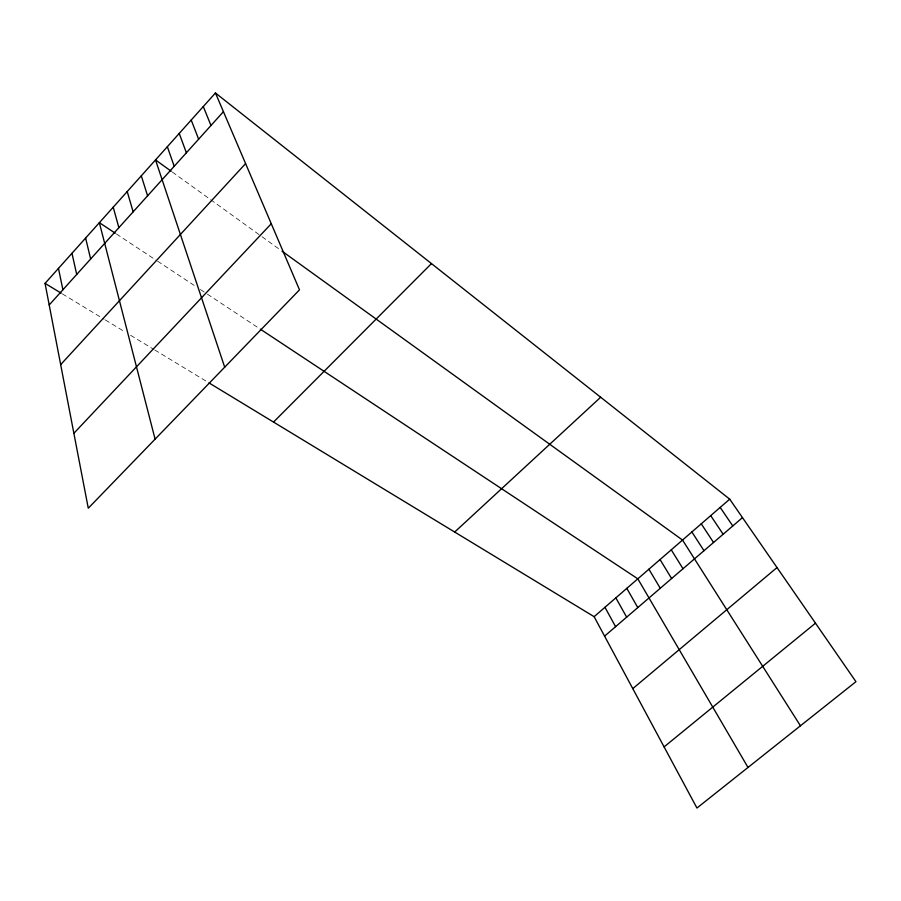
<?xml version="1.0" encoding="UTF-8"?>
<svg xmlns="http://www.w3.org/2000/svg" width="901" height="901" viewBox="0 0 901 901"><rect width="100%" height="100%" fill="white"/><g stroke="black" fill="none" stroke-linecap="round" stroke-linejoin="round"><path stroke-width="0.68" stroke-dasharray="4.5 3.38" d="M62.36 293.884L104.144 319.247M105.316 319.956L124.912 331.85M130.589 335.296L153.575 349.25M154.769 349.971L207.771 382.148M116.42 233.967L156.436 260.434M157.585 261.189L195.776 286.45M200.382 289.503L206.228 293.366M207.399 294.143L259.24 328.437M172.305 172.023L260.986 235.983M262.045 236.749L280.943 250.388"/><path stroke-width="1.35" d="M215.44 92.972L299.504 289.84L88.275 508.232L45.05 283.376L215.44 92.972L729.709 499.165L855.95 681.685L696.946 808.028L594.131 616.689L208.964 382.88M49.206 304.966L223.425 111.679M60.671 364.612L245.601 163.588M73.871 433.291L271.28 223.73M273.521 422.062L431.455 263.588M454.678 532.04L600.674 397.24M594.131 616.689L729.709 499.165M604.582 636.129L742.48 517.625M632.772 688.623L777.022 567.562M664.093 746.895L815.484 623.177M45.05 283.376L61.2 293.174M115.283 233.213L99.358 222.682L155.096 439.147M260.333 329.147L637.818 578.814L748.01 767.449M171.19 171.224L155.524 159.916L224.698 367.191M282.047 251.188L682.541 540.059L800.448 725.789M720.192 507.421L732.783 525.959M710.709 515.642L723.143 534.248M701.271 523.819L713.536 542.492M691.878 531.962L703.985 550.702M671.256 549.835L683.014 568.734M660.05 559.555L671.605 578.532M648.9 569.218L660.275 588.274M626.803 588.364L637.795 607.589M615.856 597.87L626.657 617.151M604.965 607.308L615.586 626.668M203.288 106.555L210.992 125.487M191.215 120.036L198.637 139.182M179.231 133.427L186.383 152.787M167.338 146.717L174.208 166.291M141.299 175.808L147.584 195.832M127.21 191.564L133.157 211.825M113.222 207.196L118.864 227.683M85.606 238.044L90.641 258.992M71.979 253.282L76.709 274.445M58.464 268.385L62.901 289.773"/></g></svg>
